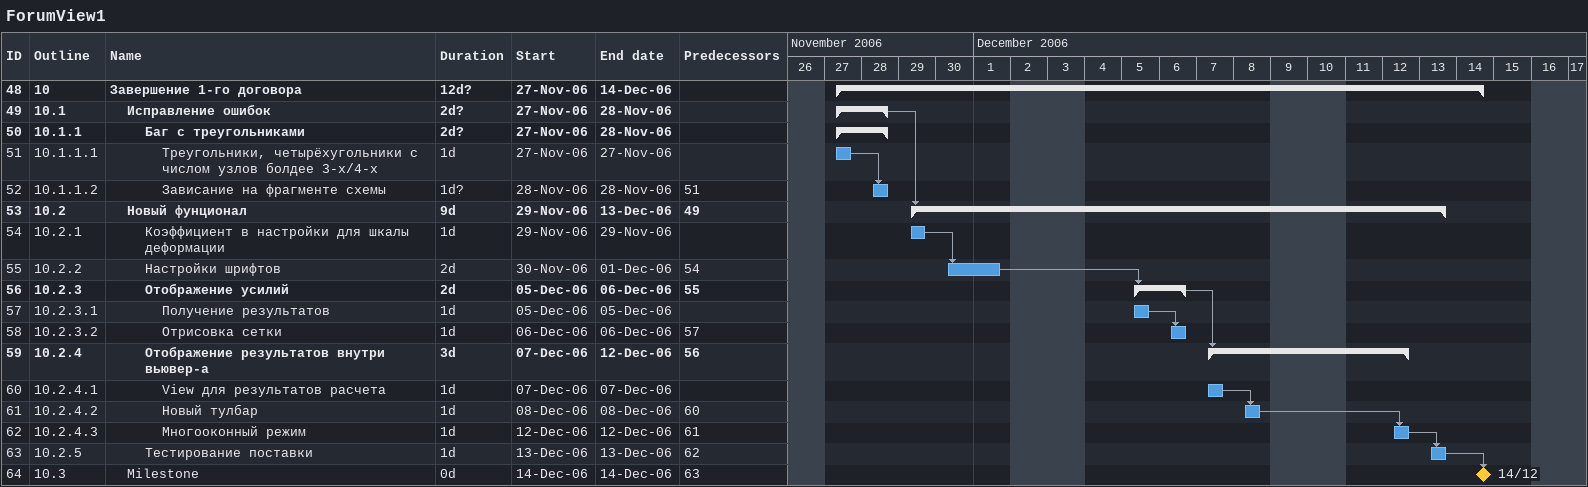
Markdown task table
ForumView1

| ID | WBS | Task | Duration | Start | Finish | Predecessors |
|---|---|---|---|---|---|---|
| 48 | 10 | **Завершение 1-го договора** | 12d? | 2006-11-27 | 2006-12-14 |  |
| 49 | 10.1 | **Исправление ошибок** | 2d? | 2006-11-27 | 2006-11-28 |  |
| 50 | 10.1.1 | **Баг с треугольниками** | 2d? | 2006-11-27 | 2006-11-28 |  |
| 51 | 10.1.1.1 | Треугольники, четырёхугольники с числом узлов болдее 3-х/4-х | 1d | 2006-11-27 | 2006-11-27 |  |
| 52 | 10.1.1.2 | Зависание на фрагменте схемы | 1d? | 2006-11-28 | 2006-11-28 | 51 |
| 53 | 10.2 | **Новый фунционал** | 9d | 2006-11-29 | 2006-12-13 | 49 |
| 54 | 10.2.1 | Коэффициент в настройки для шкалы деформации | 1d | 2006-11-29 | 2006-11-29 |  |
| 55 | 10.2.2 | Настройки шрифтов | 2d | 2006-11-30 | 2006-12-01 | 54 |
| 56 | 10.2.3 | **Отображение усилий** | 2d | 2006-12-05 | 2006-12-06 | 55 |
| 57 | 10.2.3.1 | Получение результатов | 1d | 2006-12-05 | 2006-12-05 |  |
| 58 | 10.2.3.2 | Отрисовка сетки | 1d | 2006-12-06 | 2006-12-06 | 57 |
| 59 | 10.2.4 | **Отображение результатов внутри вьювер-а** | 3d | 2006-12-07 | 2006-12-12 | 56 |
| 60 | 10.2.4.1 | View для результатов расчета | 1d | 2006-12-07 | 2006-12-07 |  |
| 61 | 10.2.4.2 | Новый тулбар | 1d | 2006-12-08 | 2006-12-08 | 60 |
| 62 | 10.2.4.3 | Многооконный режим | 1d | 2006-12-12 | 2006-12-12 | 61 |
| 63 | 10.2.5 | Тестирование поставки | 1d | 2006-12-13 | 2006-12-13 | 62 |
| 64 | 10.3 | Milestone | 0d | 2006-12-14 | 2006-12-14 | 63 |
